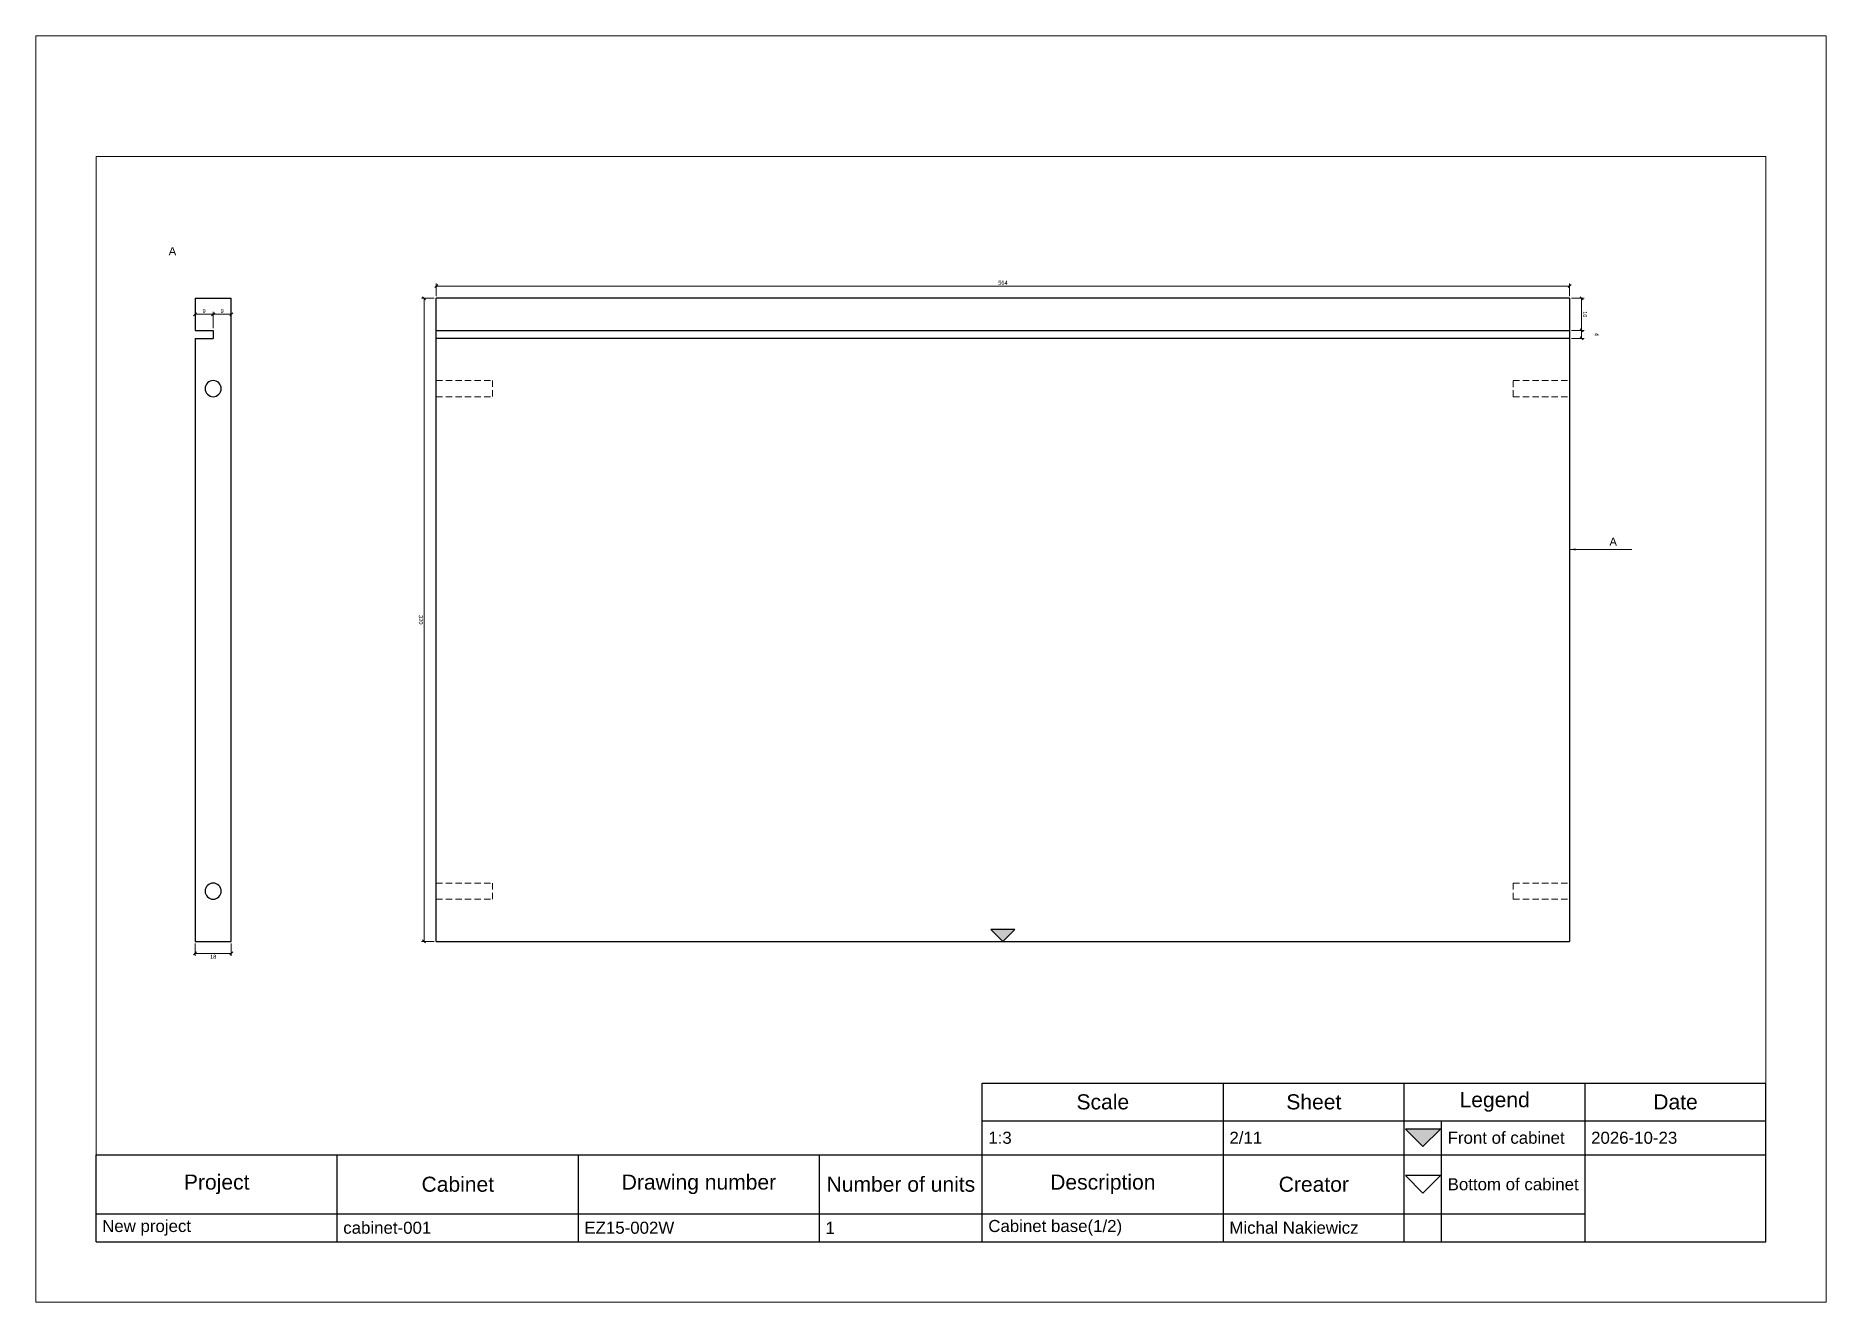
# Paper-space layout 'Cabinet base' of a CAD drawing. Header units: millimetres. Extents: x -2 to 889, y -2 to 628.
import ezdxf

# ---------------------------------------------------------------- set-up
doc = ezdxf.new("R2010")
doc.units = ezdxf.units.MM
doc.linetypes.add('HIDDEN2', pattern=[4.7625, 3.175, -1.5875])
doc.layers.get('0').update_dxf_attribs({"true_color": 0xc2ced6})
doc.layers.add('New project_cabinet-001_Cabinet base_View from above', color=1, linetype='Continuous', true_color=0xff0000)
doc.layers.add('New project_cabinet-001_Cabinet base_View from right', color=1, linetype='Continuous', true_color=0xff0000)
doc.layers.add('TitleBlock', color=7, linetype='Continuous')
doc.styles.add('Blum_Dimension', font='arial.ttf', dxfattribs={"height": 2})
doc.styles.add('Blum_Titleblock_Header', font='arial.ttf', dxfattribs={"height": 2.5})
doc.styles.add('Blum_Titleblock_Value', font='arial.ttf', dxfattribs={"height": 2})
doc.styles.add('Blum_ViewInfo', font='arial.ttf', dxfattribs={"height": 4})
doc.dimstyles.new('Blum_Default', dxfattribs={"dimtxt": 2, "dimasz": 1.5, "dimexe": 1.25, "dimexo": 1, "dimtad": 1, "dimtxsty": 'Blum_Dimension', "dimblk": 'OBLIQUE', "dimcen": 2, "dimadec": 0, "dimazin": 2, "dimtfac": 1, "dimtix": 1, "dimtmove": 0, "dimatfit": 3, "dimfxl": 0, "dimlwd": 5, "dimlwe": 5, "dimarcsym": 0})
doc.dimstyles.new('Blum_ViewInfo', dxfattribs={"dimtxt": 4, "dimasz": 3, "dimexe": 1.25, "dimexo": 1, "dimtad": 1, "dimtxsty": 'Blum_ViewInfo', "dimblk": 'OBLIQUE', "dimcen": 0, "dimadec": 0, "dimazin": 2, "dimtfac": 1, "dimtofl": 0, "dimtmove": 0, "dimatfit": 2, "dimfxl": 0, "dimlwd": 20, "dimlwe": 20, "dimarcsym": 0})

# ---------------------------------------------------------------- blocks, each defined once
blk = doc.blocks.new('Blum_Trinagle_Outline')
blk.add_lwpolyline([(0, 0), (2, 2), (-2, 2)], close=True)
blk = doc.blocks.new('Blum_Trinagle_Filled')
h = blk.add_hatch(color=256)
h.dxf.hatch_style = 1
h.paths.add_polyline_path([(2, 2), (-2, 2), (0, 0)])
blk.add_lwpolyline([(0, 0), (2, 2), (-2, 2)], close=True)
blk = doc.blocks.new('*T56')
at = {"layer": 'TitleBlock', "color": 0, "linetype": 'ByBlock', "lineweight": -2, "transparency": 16777216}
for p, q in [((147, 26.32), (277, 26.32)), ((147, 0), (147, 26.32)), ((187, 0), (187, 26.32)), ((217, 0), (217, 26.32)), ((247, 0), (247, 26.32)), ((277, 0), (277, 26.32)), ((147, 20.08), (277, 20.08)), ((223.2, 0), (223.2, 20.08)), ((0, 14.42), (277, 14.42)), ((0, 0), (0, 14.42)), ((40, 0), (40, 14.42)), ((80, 0), (80, 14.42)), ((120, 0), (120, 14.42)), ((0, 4.67), (247, 4.67)), ((0, 0), (277, 0))]:
    blk.add_line(p, q, dxfattribs=at)
at = {"layer": 'TitleBlock', "color": 0, "lineweight": 0, "transparency": 16777216, "xscale": 1.45, "yscale": 1.45, "zscale": 1.45}
for name, p in [('Blum_Trinagle_Filled', (220.1, 15.8)), ('Blum_Trinagle_Outline', (220.1, 8.09))]:
    blk.add_blockref(name, p, dxfattribs=at)
at = {"layer": 'TitleBlock', "color": 0, "lineweight": 0, "transparency": 16777216}
for s, insert, char_height, width, attachment_point, style in [('Scale', (167, 23.2), 2.5, 37, 5, 'Blum_Titleblock_Header'), ('Sheet', (202, 23.2), 2.5, 27, 5, 'Blum_Titleblock_Header'), ('Legend', (232, 23.2), 2.5, 27, 5, 'Blum_Titleblock_Header'), ('Date', (262, 23.2), 2.5, 27, 5, 'Blum_Titleblock_Header'), ('1:3', (148, 17.25), 2, 38, 4, 'Blum_Titleblock_Value'), ('2/11', (188, 17.25), 2, 28, 4, 'Blum_Titleblock_Value'), ('Front of cabinet', (224.2, 17.25), 2, 21.8, 4, 'Blum_Titleblock_Value'), ('2026-10-23', (248, 17.25), 2, 28, 4, 'Blum_Titleblock_Value'), ('Project', (20, 9.54), 2.5, 37, 5, 'Blum_Titleblock_Header'), ('Cabinet', (60, 9.54), 2.5, 37, 5, 'Blum_Titleblock_Header'), ('Drawing number', (100, 9.54), 2.5, 37, 5, 'Blum_Titleblock_Header'), ('Number of units', (133.5, 9.54), 2.5, 24, 5, 'Blum_Titleblock_Header'), ('Description', (167, 9.54), 2.5, 37, 5, 'Blum_Titleblock_Header'), ('Creator', (202, 9.54), 2.5, 27, 5, 'Blum_Titleblock_Header'), ('Bottom of cabinet', (224.2, 9.54), 2, 21.8, 4, 'Blum_Titleblock_Value'), ('New project', (1, 2.33), 2, 38, 4, 'Blum_Titleblock_Value'), ('cabinet-001', (41, 2.33), 2, 38, 4, 'Blum_Titleblock_Value'), ('EZ15-002W', (81, 2.33), 2, 38, 4, 'Blum_Titleblock_Value'), ('1', (121, 2.33), 2, 25, 4, 'Blum_Titleblock_Value'), ('Cabinet base(1/2)', (148, 2.33), 2, 38, 4, 'Blum_Titleblock_Value'), ('Michal Nakiewicz', (188, 2.33), 2, 28, 4, 'Blum_Titleblock_Value')]:
    blk.add_mtext(s, dxfattribs=dict(at, insert=insert, char_height=char_height, width=width, attachment_point=attachment_point, style=style))
blk = doc.blocks.new('TitleBlock_Cabinet base')
at = {"layer": 'TitleBlock', "lineweight": 0, "transparency": 33554684}
for points in [[(-0.79, -0.79, 0), (-0.79, 209.21, 0), (296.21, 209.21, 0), (296.21, -0.79, 0)], [(9.21, 9.21, 0), (9.21, 189.21, 0), (286.21, 189.21, 0), (286.21, 9.21, 0)]]:
    blk.add_polyline3d(points, close=True, dxfattribs=at)
blk.add_blockref('*T56', (9.21, 9.21))
blk = doc.blocks.new('_Oblique')
at = {"color": 0, "linetype": 'ByBlock', "lineweight": -2}
blk.add_line((-0.5, -0.5), (0.5, 0.5), dxfattribs=at)
blk = doc.blocks.new('*D58')
at = {"layer": 'New project_cabinet-001_Cabinet base_View from right', "color": 0, "lineweight": 5, "transparency": 16777216}
for p, q in [((76.88, 176.1), (76.88, 169.85)), ((76.88, 171.1), (94.88, 171.1)), ((94.88, 176.1), (94.88, 169.85))]:
    blk.add_line(p, q, dxfattribs=at)
at = {"layer": 'New project_cabinet-001_Cabinet base_View from right', "color": 0, "lineweight": 5, "transparency": 16777216, "xscale": 1.5, "yscale": 1.5, "zscale": 1.5, "rotation": 180}
blk.add_blockref('_Oblique', (76.88, 171.1), dxfattribs=at)
at = {"layer": 'New project_cabinet-001_Cabinet base_View from right', "color": 0, "lineweight": 5, "transparency": 16777216, "xscale": 1.5, "yscale": 1.5, "zscale": 1.5}
blk.add_blockref('_Oblique', (94.88, 171.1), dxfattribs=at)
at = {"layer": 'New project_cabinet-001_Cabinet base_View from right', "color": 0, "lineweight": 0, "transparency": 16777216, "insert": (85.88, 169.45), "char_height": 2, "attachment_point": 5, "style": 'Blum_Dimension'}
blk.add_mtext('18', dxfattribs=at)
blk = doc.blocks.new('*D61')
at = {"layer": 'New project_cabinet-001_Cabinet base_View from right', "color": 0, "lineweight": 5, "transparency": 16777216}
for p, q in [((76.88, 482.1), (76.88, 490.35)), ((85.88, 482.1), (85.88, 490.35)), ((76.88, 489.1), (85.88, 489.1))]:
    blk.add_line(p, q, dxfattribs=at)
at = {"layer": 'New project_cabinet-001_Cabinet base_View from right', "color": 0, "lineweight": 5, "transparency": 16777216, "xscale": 1.5, "yscale": 1.5, "zscale": 1.5, "rotation": 180}
blk.add_blockref('_Oblique', (76.88, 489.1), dxfattribs=at)
at = {"layer": 'New project_cabinet-001_Cabinet base_View from right', "color": 0, "lineweight": 5, "transparency": 16777216, "xscale": 1.5, "yscale": 1.5, "zscale": 1.5}
blk.add_blockref('_Oblique', (85.88, 489.1), dxfattribs=at)
at = {"layer": 'New project_cabinet-001_Cabinet base_View from right', "color": 0, "lineweight": 0, "transparency": 16777216, "insert": (81.38, 490.74), "char_height": 2, "attachment_point": 5, "style": 'Blum_Dimension'}
blk.add_mtext('9', dxfattribs=at)
blk = doc.blocks.new('*D64')
at = {"layer": 'New project_cabinet-001_Cabinet base_View from right', "color": 0, "lineweight": 5, "transparency": 16777216}
for p, q in [((85.88, 482.1), (85.88, 490.35)), ((94.88, 482.1), (94.88, 490.35)), ((85.88, 489.1), (94.88, 489.1))]:
    blk.add_line(p, q, dxfattribs=at)
at = {"layer": 'New project_cabinet-001_Cabinet base_View from right', "color": 0, "lineweight": 5, "transparency": 16777216, "xscale": 1.5, "yscale": 1.5, "zscale": 1.5, "rotation": 180}
blk.add_blockref('_Oblique', (85.88, 489.1), dxfattribs=at)
at = {"layer": 'New project_cabinet-001_Cabinet base_View from right', "color": 0, "lineweight": 5, "transparency": 16777216, "xscale": 1.5, "yscale": 1.5, "zscale": 1.5}
blk.add_blockref('_Oblique', (94.88, 489.1), dxfattribs=at)
at = {"layer": 'New project_cabinet-001_Cabinet base_View from right', "color": 0, "lineweight": 0, "transparency": 16777216, "insert": (90.38, 490.74), "char_height": 2, "attachment_point": 5, "style": 'Blum_Dimension'}
blk.add_mtext('9', dxfattribs=at)
blk = doc.blocks.new('*D67')
at = {"layer": 'New project_cabinet-001_Cabinet base_View from above', "color": 0, "lineweight": 5, "transparency": 16777216}
for p, q in [((761.88, 481.1), (768.13, 481.1)), ((761.88, 477.1), (768.13, 477.1)), ((766.88, 477.1), (766.88, 481.1))]:
    blk.add_line(p, q, dxfattribs=at)
at = {"layer": 'New project_cabinet-001_Cabinet base_View from above', "color": 0, "lineweight": 5, "transparency": 16777216, "xscale": 1.5, "yscale": 1.5, "zscale": 1.5}
for p, rotation in [((766.88, 481.1), 90), ((766.88, 477.1), 270)]:
    blk.add_blockref('_Oblique', p, dxfattribs=dict(at, rotation=rotation))
at = {"layer": 'New project_cabinet-001_Cabinet base_View from above', "color": 0, "lineweight": 0, "transparency": 16777216, "insert": (774.38, 479.1), "char_height": 2, "attachment_point": 5, "rotation": 270, "style": 'Blum_Dimension'}
blk.add_mtext('4', dxfattribs=at)
blk = doc.blocks.new('*D70')
at = {"layer": 'New project_cabinet-001_Cabinet base_View from above', "color": 0, "lineweight": 5, "transparency": 16777216}
for p, q in [((761.88, 497.1), (768.13, 497.1)), ((766.88, 481.1), (766.88, 497.1)), ((761.88, 481.1), (768.13, 481.1))]:
    blk.add_line(p, q, dxfattribs=at)
at = {"layer": 'New project_cabinet-001_Cabinet base_View from above', "color": 0, "lineweight": 5, "transparency": 16777216, "xscale": 1.5, "yscale": 1.5, "zscale": 1.5}
for p, rotation in [((766.88, 497.1), 90), ((766.88, 481.1), 270)]:
    blk.add_blockref('_Oblique', p, dxfattribs=dict(at, rotation=rotation))
at = {"layer": 'New project_cabinet-001_Cabinet base_View from above', "color": 0, "lineweight": 0, "transparency": 16777216, "insert": (768.53, 489.1), "char_height": 2, "attachment_point": 5, "rotation": 270, "style": 'Blum_Dimension'}
blk.add_mtext('16', dxfattribs=at)
blk = doc.blocks.new('*D73')
at = {"layer": 'New project_cabinet-001_Cabinet base_View from above', "color": 0, "lineweight": 5, "transparency": 16777216}
for p, q in [((196.88, 498.1), (196.88, 504.35)), ((196.88, 503.1), (760.88, 503.1)), ((760.88, 498.1), (760.88, 504.35))]:
    blk.add_line(p, q, dxfattribs=at)
at = {"layer": 'New project_cabinet-001_Cabinet base_View from above', "color": 0, "lineweight": 5, "transparency": 16777216, "xscale": 1.5, "yscale": 1.5, "zscale": 1.5, "rotation": 180}
blk.add_blockref('_Oblique', (196.88, 503.1), dxfattribs=at)
at = {"layer": 'New project_cabinet-001_Cabinet base_View from above', "color": 0, "lineweight": 5, "transparency": 16777216, "xscale": 1.5, "yscale": 1.5, "zscale": 1.5}
blk.add_blockref('_Oblique', (760.88, 503.1), dxfattribs=at)
at = {"layer": 'New project_cabinet-001_Cabinet base_View from above', "color": 0, "lineweight": 0, "transparency": 16777216, "insert": (478.88, 504.74), "char_height": 2, "attachment_point": 5, "style": 'Blum_Dimension'}
blk.add_mtext('564', dxfattribs=at)
blk = doc.blocks.new('*D76')
at = {"layer": 'New project_cabinet-001_Cabinet base_View from above', "color": 0, "lineweight": 5, "transparency": 16777216}
for p, q in [((195.88, 497.1), (189.63, 497.1)), ((190.88, 177.1), (190.88, 497.1)), ((195.88, 177.1), (189.63, 177.1))]:
    blk.add_line(p, q, dxfattribs=at)
at = {"layer": 'New project_cabinet-001_Cabinet base_View from above', "color": 0, "lineweight": 5, "transparency": 16777216, "xscale": 1.5, "yscale": 1.5, "zscale": 1.5}
for p, rotation in [((190.88, 497.1), 90), ((190.88, 177.1), 270)]:
    blk.add_blockref('_Oblique', p, dxfattribs=dict(at, rotation=rotation))
at = {"layer": 'New project_cabinet-001_Cabinet base_View from above', "color": 0, "lineweight": 0, "transparency": 16777216, "insert": (189.23, 337.1), "char_height": 2, "attachment_point": 5, "rotation": 270, "style": 'Blum_Dimension'}
blk.add_mtext('320', dxfattribs=at)

psp = doc.layouts.new('Cabinet base')

# ---------------------------------------------------------------- linework, layer by layer
at = {"linetype": 'Continuous', "lineweight": 30, "transparency": 33554684}
for p, q in [((76.88, 497.097), (76.88, 481.097)), ((76.88, 497.097), (94.88, 497.097)), ((94.88, 177.097), (94.88, 497.097)), ((196.88, 481.097), (196.88, 497.097)), ((760.88, 497.097), (196.88, 497.097)), ((760.88, 497.097), (760.88, 481.097)), ((76.88, 481.097), (85.88, 481.097)), ((76.88, 477.097), (85.88, 477.097)), ((76.88, 477.097), (76.88, 177.097)), ((85.88, 481.097), (85.88, 477.097)), ((196.88, 481.097), (760.88, 481.097)), ((196.88, 477.097), (196.88, 481.097)), ((760.88, 477.097), (196.88, 477.097)), ((196.88, 456.097), (196.88, 477.097)), ((760.88, 481.097), (760.88, 477.097)), ((760.88, 477.097), (760.88, 456.097)), ((196.88, 448.097), (196.88, 456.097)), ((760.88, 456.097), (760.88, 448.097)), ((196.88, 206.097), (196.88, 448.097)), ((760.88, 448.097), (760.88, 206.097)), ((196.88, 198.097), (196.88, 206.097)), ((760.88, 206.097), (760.88, 198.097)), ((196.88, 177.097), (196.88, 198.097)), ((760.88, 198.097), (760.88, 177.097)), ((76.88, 177.097), (94.88, 177.097)), ((196.88, 177.097), (760.88, 177.097))]:
    psp.add_line(p, q, dxfattribs=at)
at = {"linetype": 'HIDDEN2', "lineweight": 5, "transparency": 33554684}
for p, q in [((196.88, 456.097), (224.88, 456.097)), ((224.88, 456.097), (224.88, 448.097)), ((732.88, 448.097), (732.88, 456.097)), ((732.88, 456.097), (760.88, 456.097)), ((196.88, 448.097), (224.88, 448.097)), ((732.88, 448.097), (760.88, 448.097)), ((196.88, 206.097), (224.88, 206.097)), ((224.88, 206.097), (224.88, 198.097)), ((732.88, 198.097), (732.88, 206.097)), ((732.88, 206.097), (760.88, 206.097)), ((196.88, 198.097), (224.88, 198.097)), ((732.88, 198.097), (760.88, 198.097))]:
    psp.add_line(p, q, dxfattribs=at)
at = {"linetype": 'Continuous', "lineweight": 30, "transparency": 33554684, "extrusion": (0, 0, -1)}
for centre in [(-85.88, 452.097), (-85.88, 202.097)]:
    psp.add_circle(centre, 4, dxfattribs=at)

# ---------------------------------------------------------------- block references
at = {"lineweight": 0, "transparency": 33554684, "xscale": 3, "yscale": 3, "zscale": 3}
psp.add_blockref('TitleBlock_Cabinet base', (0, 0), dxfattribs=at)
at = {"layer": 'New project_cabinet-001_Cabinet base_View from above', "lineweight": 0, "transparency": 33554684, "xscale": 3, "yscale": 3, "zscale": 3}
psp.add_blockref('Blum_Trinagle_Filled', (478.88, 177.097), dxfattribs=at)

# ---------------------------------------------------------------- texts
at = {"lineweight": 0, "transparency": 33554684, "char_height": 4, "attachment_point": 7, "style": 'Blum_ViewInfo'}
for insert in [(63.755, 518.472), (780.755, 373.972)]:
    psp.add_mtext('A', dxfattribs=dict(at, insert=insert))

# ---------------------------------------------------------------- dimensions: what is measured, and where the dimension line sits
at = {"layer": 'New project_cabinet-001_Cabinet base_View from above', "lineweight": 0, "transparency": 33554684}
dim = psp.add_linear_dim(base=(760.88, 503.097), p1=(196.88, 497.097), p2=(760.88, 497.097), dimstyle='Blum_Default', override={"dimscale": 0}, dxfattribs=at)
dim.commit()
dim.dimension.update_dxf_attribs({"geometry": '*D73', "text_midpoint": (478.88, 504.743)})
for base, p1, p2, override, picture, middle in [((190.88, 497.097), (196.88, 177.097), (196.88, 497.097), {"dimscale": 0, "dimtad": 4}, '*D76', (189.234, 337.097)), ((766.88, 497.097), (760.88, 481.097), (760.88, 497.097), {"dimscale": 0}, '*D70', (768.527, 489.097))]:
    dim = psp.add_linear_dim(base=base, p1=p1, p2=p2, angle=90, dimstyle='Blum_Default', override=override, dxfattribs=at)
    dim.commit()
    dim.dimension.update_dxf_attribs({"geometry": picture, "text_midpoint": middle})
dim = psp.add_linear_dim(base=(766.88, 481.097), p1=(760.88, 477.097), p2=(760.88, 481.097), angle=90, dimstyle='Blum_Default', override={"dimscale": 0, "dimtmove": 2}, dxfattribs=at)
dim.commit()
dim.dimension.update_dxf_attribs({"geometry": '*D67', "text_midpoint": (774.38, 479.097), "dimtype": 160})
at = {"layer": 'New project_cabinet-001_Cabinet base_View from right', "lineweight": 0, "transparency": 33554684}
for base, p1, p2, override, picture, middle in [((85.88, 489.097), (76.88, 481.097), (85.88, 481.097), {"dimscale": 0}, '*D61', (81.38, 490.743)), ((94.88, 489.097), (85.88, 481.097), (94.88, 481.097), {"dimscale": 0}, '*D64', (90.38, 490.743)), ((94.88, 171.097), (76.88, 177.097), (94.88, 177.097), {"dimscale": 0, "dimtad": 4}, '*D58', (85.88, 169.45))]:
    dim = psp.add_linear_dim(base=base, p1=p1, p2=p2, dimstyle='Blum_Default', override=override, dxfattribs=at)
    dim.commit()
    dim.dimension.update_dxf_attribs({"geometry": picture, "text_midpoint": middle})

# ---------------------------------------------------------------- leaders
at = {"lineweight": 0, "transparency": 33554684}
psp.add_leader([(760.88, 372.097), (791.961, 372.097)], dimstyle='Blum_ViewInfo', override={"dimscale": 0}, dxfattribs=at)

doc.saveas('drawing.dxf')
